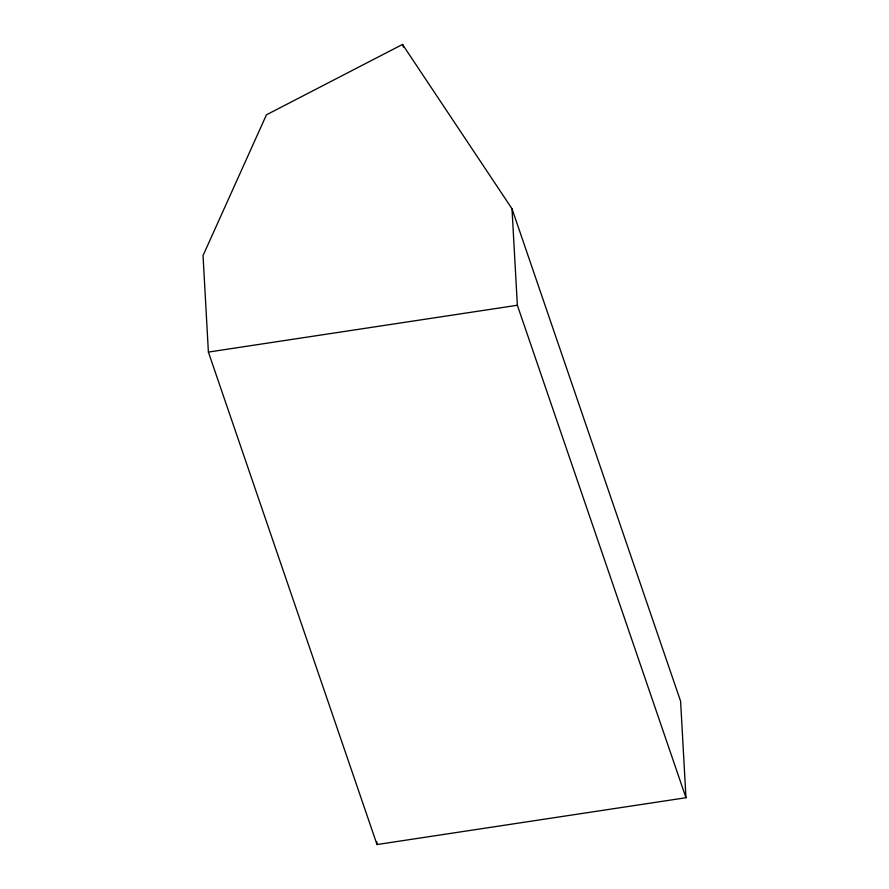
<?xml version="1.0" encoding="UTF-8"?>
<svg xmlns="http://www.w3.org/2000/svg" width="889" height="889" viewBox="0 0 889 889"><rect width="100%" height="100%" fill="white"/><g stroke="black" fill="none" stroke-linecap="round" stroke-linejoin="round"><path stroke-width="1.33" d="M402.517 44.45L266.444 114.814L203.036 255.576L208.393 352.077L377.003 844.55L685.964 797.733L680.607 701.232L511.997 208.759L402.517 44.45L403.417 47.073M208.393 352.077L517.354 305.26L685.964 797.733M511.997 208.759L517.354 305.26M376.847 841.794L377.003 844.55"/></g></svg>
